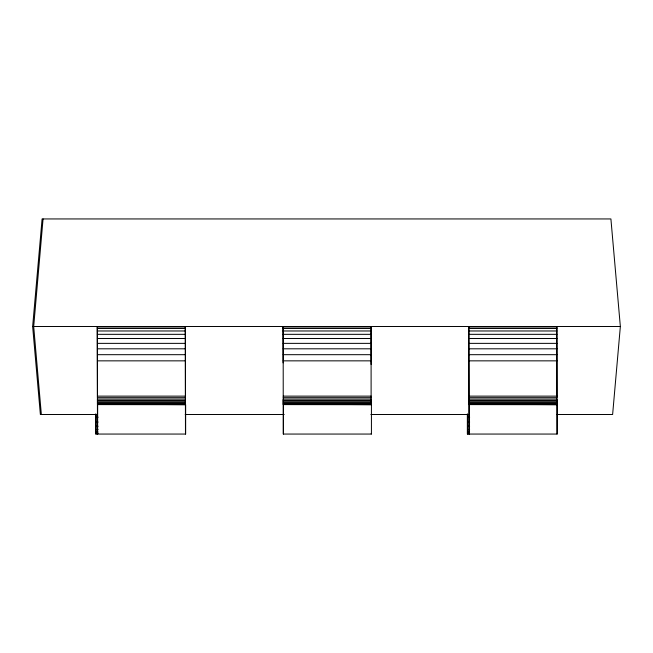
<?xml version="1.0" encoding="UTF-8"?>
<svg xmlns="http://www.w3.org/2000/svg" width="653" height="653" viewBox="0 0 653 653"><rect width="100%" height="100%" fill="white"/><g stroke="black" fill="none" stroke-linecap="round" stroke-linejoin="round"><path stroke-width="0.98" d="M371.018 326.5L371.092 364.423M556.797 326.5L557.033 434.057M95.967 434.057L96.089 414.467M467.524 434.057L467.646 414.467M97.501 414.5L40.38 414.5L32.65 326.5L42.094 218.943L610.906 218.943L620.35 326.5L612.62 414.5L556.519 414.5M43.057 218.943L33.687 326.5L41.351 414.5M32.65 326.5L620.35 326.5M97.305 327.006L185.305 327.006L185.411 348.808L185.444 397.677L97.444 397.677L97.281 326.5L97.477 434.057M283.092 362.88L283.018 326.5L283.084 327.006L371.084 327.006L371.116 402.354M468.862 327.006L556.862 327.006L556.968 348.808L557.001 397.677L469.001 397.677L468.838 326.5L469.034 434.057M97.33 328.508L185.33 328.508M283.084 327.006L283.108 328.508L371.108 328.508M468.887 328.508L556.887 328.508M97.346 330.973L185.346 330.973M283.108 328.508L283.124 330.973L371.124 330.973M468.903 330.973L556.903 330.973M97.37 334.328L185.37 334.328M283.124 330.973L283.149 334.328L371.149 334.328M468.927 334.328L556.927 334.328M97.387 338.499L185.387 338.499M283.149 334.328L283.165 338.499L371.165 338.499M468.944 338.499L556.944 338.499M97.403 343.364L185.403 343.364M283.182 343.364L371.182 343.364M468.96 343.364L556.96 343.364M97.411 348.808L185.411 348.808M283.165 338.499L283.19 348.808L371.19 348.808M468.968 348.808L556.968 348.808M97.419 354.685L185.419 354.685M283.198 354.685L371.198 354.685M468.976 354.685L556.976 354.685M97.428 360.848L185.428 360.848M283.206 360.848L371.206 360.848M468.985 360.848L556.985 360.848M97.444 396.134L185.444 396.134M283.222 396.134L371.222 396.134M469.001 396.134L557.001 396.134M283.222 397.677L371.222 397.677M469.001 397.677L469.001 399.146L557.001 399.146L557.033 404.721M97.452 400.509L185.452 400.509L185.476 404.721M371.231 400.509L371.222 399.146L283.222 399.146L283.231 400.509L371.231 400.509L371.255 404.721M469.001 399.146L469.009 400.509L557.009 400.509M185.452 400.509L185.444 399.146L97.444 399.146L97.452 401.726L185.452 401.726M283.231 400.509L283.231 401.726L371.231 401.726M469.009 400.509L469.009 401.726L557.009 401.726M97.452 401.726L97.46 402.762L185.46 402.762M283.231 401.726L283.239 402.762L371.239 402.762M469.009 401.726L469.017 402.762L557.017 402.762M97.46 402.762L97.46 403.603L185.46 403.603M283.239 402.762L283.239 403.603L371.239 403.603M469.017 402.762L469.017 403.603L557.017 403.603M97.46 403.603L97.468 404.223L185.468 404.223M283.239 403.603L283.247 404.223L371.247 404.223M469.017 403.603L469.025 404.223L557.025 404.223M97.468 404.223L185.476 404.599M283.247 404.223L371.255 404.599M469.025 404.223L557.033 404.599M185.191 414.5L284.186 414.5M370.855 414.5L468.83 414.5M96.089 417.194L98.105 417.194M467.638 417.194L469.662 417.194M96.073 422.058L98.097 422.058M467.63 422.058L469.646 422.058M96.056 426.229L98.072 426.229M467.605 426.229L469.629 426.229M96.032 429.584L98.056 429.584M467.589 429.584L469.613 429.584M96.007 432.049L98.032 432.049M467.564 432.049L469.589 432.049M95.991 433.551L98.007 433.551M467.54 433.551L469.564 433.551M556.838 326.5L556.862 327.006M469.034 404.599L557.197 404.721L557.197 434.057L467.352 434.057L467.352 413.822M371.059 326.5L371.084 327.006M371.231 433.551L371.255 434.057M283.255 404.599L371.426 404.721L371.426 434.057L283.255 434.057L283.19 348.808M185.305 327.006L185.281 326.5L185.476 434.057M97.477 404.599L185.648 404.721L185.648 434.057L95.803 434.057L95.803 413.822M469.197 404.721L469.197 434.057M283.426 404.721L283.426 434.057M97.648 404.721L97.648 434.057"/></g></svg>
